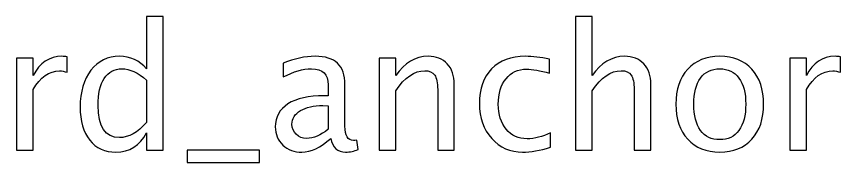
# Model space of a CAD drawing. Header units: centimetres. Extents: x -87 to 69, y -70 to 88.
# Drawn here: x -1.1 to 11.47, y 51.78 to 54.01 of the extents above; entities that cross this region are included whole.
import ezdxf

# ---------------------------------------------------------------- set-up
doc = ezdxf.new("R2010")
doc.units = ezdxf.units.CM
doc.header["$MEASUREMENT"] = 0
doc.layers.add('Layer 1', color=7, linetype='Continuous')

msp = doc.modelspace()

# ---------------------------------------------------------------- linework, layer by layer
at = {"layer": 'Layer 1'}
for points, knots in [([(0.88133, 51.97316), (0.88133, 51.97316), (0.88133, 52.23642), (0.88133, 52.23642), (0.88133, 52.23642), (0.7777, 52.03975), (0.6216, 51.94141), (0.41302, 51.94141), (0.41302, 51.94141), (0.24368, 51.94141), (0.11051, 52.00271), (0.0135, 52.12574), (0.0135, 52.12574), (-0.08352, 52.24877), (-0.13203, 52.41678), (-0.13203, 52.62977), (-0.13203, 52.62977), (-0.13203, 52.8626), (-0.0769, 53.05001), (0.0329, 53.19201), (0.0329, 53.19201), (0.14314, 53.33356), (0.28778, 53.40455), (0.46726, 53.40455), (0.46726, 53.40455), (0.6335, 53.40455), (0.77197, 53.34105), (0.88133, 53.21361), (0.88133, 53.21361), (0.88133, 53.21361), (0.88133, 54.01309), (0.88133, 54.01309), (0.88133, 54.01309), (0.88133, 54.01309), (1.13533, 54.01309), (1.13533, 54.01309), (1.13533, 54.01309), (1.13533, 54.01309), (1.13533, 51.97316), (1.13533, 51.97316), (1.13533, 51.97316), (1.13533, 51.97316), (0.88133, 51.97316), (0.88133, 51.97316)], [0, 0, 0, 0, 0.08333333, 0.08333333, 0.08333333, 0.08333333, 0.16666667, 0.16666667, 0.16666667, 0.16666667, 0.25, 0.25, 0.25, 0.25, 0.33333333, 0.33333333, 0.33333333, 0.33333333, 0.41666667, 0.41666667, 0.41666667, 0.41666667, 0.5, 0.5, 0.5, 0.5, 0.58333333, 0.58333333, 0.58333333, 0.58333333, 0.66666667, 0.66666667, 0.66666667, 0.66666667, 0.75, 0.75, 0.75, 0.75, 0.83333333, 0.83333333, 0.83333333, 0.83333333, 1, 1, 1, 1]), ([(7.42535, 51.97316), (7.42535, 51.97316), (7.42535, 54.01309), (7.42535, 54.01309), (7.42535, 54.01309), (7.42535, 54.01309), (7.67935, 54.01309), (7.67935, 54.01309), (7.67935, 54.01309), (7.67935, 54.01309), (7.67935, 53.11043), (7.67935, 53.11043), (7.67935, 53.11043), (7.81385, 53.30666), (7.97877, 53.40455), (8.17368, 53.40455), (8.17368, 53.40455), (8.29627, 53.40455), (8.39372, 53.36619), (8.4656, 53.28902), (8.4656, 53.28902), (8.53748, 53.21229), (8.57364, 53.10866), (8.57364, 52.97902), (8.57364, 52.97902), (8.57364, 52.97902), (8.57364, 51.97316), (8.57364, 51.97316), (8.57364, 51.97316), (8.57364, 51.97316), (8.31964, 51.97316), (8.31964, 51.97316), (8.31964, 51.97316), (8.31964, 51.97316), (8.31964, 52.89611), (8.31964, 52.89611), (8.31964, 52.89611), (8.31964, 53.00018), (8.30421, 53.07427), (8.27378, 53.11836), (8.27378, 53.11836), (8.24291, 53.1629), (8.1922, 53.18495), (8.1212, 53.18495), (8.1212, 53.18495), (7.9651, 53.18495), (7.81781, 53.08309), (7.67935, 52.87936), (7.67935, 52.87936), (7.67935, 52.87936), (7.67935, 51.97316), (7.67935, 51.97316), (7.67935, 51.97316), (7.67935, 51.97316), (7.42535, 51.97316), (7.42535, 51.97316)], [0, 0, 0, 0, 0.06666667, 0.06666667, 0.06666667, 0.06666667, 0.13333333, 0.13333333, 0.13333333, 0.13333333, 0.2, 0.2, 0.2, 0.2, 0.26666667, 0.26666667, 0.26666667, 0.26666667, 0.33333333, 0.33333333, 0.33333333, 0.33333333, 0.4, 0.4, 0.4, 0.4, 0.46666667, 0.46666667, 0.46666667, 0.46666667, 0.53333333, 0.53333333, 0.53333333, 0.53333333, 0.6, 0.6, 0.6, 0.6, 0.66666667, 0.66666667, 0.66666667, 0.66666667, 0.73333333, 0.73333333, 0.73333333, 0.73333333, 0.8, 0.8, 0.8, 0.8, 0.86666667, 0.86666667, 0.86666667, 0.86666667, 1, 1, 1, 1]), ([(-1.10349, 51.97316), (-1.10349, 51.97316), (-1.10349, 53.37545), (-1.10349, 53.37545), (-1.10349, 53.37545), (-1.10349, 53.37545), (-0.84949, 53.37545), (-0.84949, 53.37545), (-0.84949, 53.37545), (-0.84949, 53.37545), (-0.84949, 53.11043), (-0.84949, 53.11043), (-0.84949, 53.11043), (-0.74851, 53.30666), (-0.60211, 53.40455), (-0.40984, 53.40455), (-0.40984, 53.40455), (-0.38382, 53.40455), (-0.35648, 53.40235), (-0.32826, 53.39794), (-0.32826, 53.39794), (-0.32826, 53.39794), (-0.32826, 53.16026), (-0.32826, 53.16026), (-0.32826, 53.16026), (-0.37236, 53.17481), (-0.41116, 53.1823), (-0.44468, 53.1823), (-0.44468, 53.1823), (-0.60607, 53.1823), (-0.74101, 53.08705), (-0.84949, 52.89611), (-0.84949, 52.89611), (-0.84949, 52.89611), (-0.84949, 51.97316), (-0.84949, 51.97316), (-0.84949, 51.97316), (-0.84949, 51.97316), (-1.10349, 51.97316), (-1.10349, 51.97316)], [0, 0, 0, 0, 0.09090909, 0.09090909, 0.09090909, 0.09090909, 0.18181818, 0.18181818, 0.18181818, 0.18181818, 0.27272727, 0.27272727, 0.27272727, 0.27272727, 0.36363636, 0.36363636, 0.36363636, 0.36363636, 0.45454545, 0.45454545, 0.45454545, 0.45454545, 0.54545455, 0.54545455, 0.54545455, 0.54545455, 0.63636364, 0.63636364, 0.63636364, 0.63636364, 0.72727273, 0.72727273, 0.72727273, 0.72727273, 0.81818182, 0.81818182, 0.81818182, 0.81818182, 1, 1, 1, 1]), ([(3.68987, 52.15175), (3.5373, 52.01152), (3.39045, 51.94141), (3.24934, 51.94141), (3.24934, 51.94141), (3.13337, 51.94141), (3.03679, 51.97757), (2.96051, 52.05033), (2.96051, 52.05033), (2.88378, 52.12309), (2.84541, 52.21481), (2.84541, 52.3255), (2.84541, 52.3255), (2.84541, 52.47851), (2.90979, 52.59625), (3.03856, 52.67827), (3.03856, 52.67827), (3.16732, 52.76029), (3.35209, 52.8013), (3.59286, 52.8013), (3.59286, 52.8013), (3.59286, 52.8013), (3.65239, 52.8013), (3.65239, 52.8013), (3.65239, 52.8013), (3.65239, 52.8013), (3.65239, 52.9702), (3.65239, 52.9702), (3.65239, 52.9702), (3.65239, 53.13292), (3.56772, 53.21405), (3.39795, 53.21405), (3.39795, 53.21405), (3.26654, 53.21405), (3.12278, 53.1726), (2.96712, 53.0897), (2.96712, 53.0897), (2.96712, 53.0897), (2.96712, 53.29872), (2.96712, 53.29872), (2.96712, 53.29872), (3.13822, 53.36928), (3.29961, 53.40455), (3.45087, 53.40455), (3.45087, 53.40455), (3.60653, 53.40455), (3.72162, 53.36928), (3.79526, 53.29828), (3.79526, 53.29828), (3.86935, 53.22728), (3.90639, 53.11792), (3.90639, 52.9702), (3.90639, 52.9702), (3.90639, 52.9702), (3.90639, 52.33652), (3.90639, 52.33652), (3.90639, 52.33652), (3.90639, 52.19144), (3.95093, 52.11868), (4.04044, 52.11868), (4.04044, 52.11868), (4.05147, 52.11868), (4.06778, 52.12044), (4.08939, 52.12397), (4.08939, 52.12397), (4.08939, 52.12397), (4.10747, 51.98286), (4.10747, 51.98286), (4.10747, 51.98286), (4.04971, 51.95508), (3.98621, 51.94141), (3.91653, 51.94141), (3.91653, 51.94141), (3.79791, 51.94141), (3.7225, 52.01152), (3.68987, 52.15175)], [0, 0, 0, 0, 0.05, 0.05, 0.05, 0.05, 0.1, 0.1, 0.1, 0.1, 0.15, 0.15, 0.15, 0.15, 0.2, 0.2, 0.2, 0.2, 0.25, 0.25, 0.25, 0.25, 0.3, 0.3, 0.3, 0.3, 0.35, 0.35, 0.35, 0.35, 0.4, 0.4, 0.4, 0.4, 0.45, 0.45, 0.45, 0.45, 0.5, 0.5, 0.5, 0.5, 0.55, 0.55, 0.55, 0.55, 0.6, 0.6, 0.6, 0.6, 0.65, 0.65, 0.65, 0.65, 0.7, 0.7, 0.7, 0.7, 0.75, 0.75, 0.75, 0.75, 0.8, 0.8, 0.8, 0.8, 0.85, 0.85, 0.85, 0.85, 0.9, 0.9, 0.9, 0.9, 1, 1, 1, 1]), ([(4.42806, 51.97316), (4.42806, 51.97316), (4.42806, 53.37545), (4.42806, 53.37545), (4.42806, 53.37545), (4.42806, 53.37545), (4.68206, 53.37545), (4.68206, 53.37545), (4.68206, 53.37545), (4.68206, 53.37545), (4.68206, 53.11043), (4.68206, 53.11043), (4.68206, 53.11043), (4.81656, 53.30666), (4.98148, 53.40455), (5.17639, 53.40455), (5.17639, 53.40455), (5.29898, 53.40455), (5.39643, 53.36619), (5.46831, 53.28902), (5.46831, 53.28902), (5.54019, 53.21229), (5.57635, 53.10866), (5.57635, 52.97902), (5.57635, 52.97902), (5.57635, 52.97902), (5.57635, 51.97316), (5.57635, 51.97316), (5.57635, 51.97316), (5.57635, 51.97316), (5.32235, 51.97316), (5.32235, 51.97316), (5.32235, 51.97316), (5.32235, 51.97316), (5.32235, 52.89611), (5.32235, 52.89611), (5.32235, 52.89611), (5.32235, 53.00018), (5.30692, 53.07427), (5.27649, 53.11836), (5.27649, 53.11836), (5.24562, 53.1629), (5.19491, 53.18495), (5.12391, 53.18495), (5.12391, 53.18495), (4.96781, 53.18495), (4.82052, 53.08309), (4.68206, 52.87936), (4.68206, 52.87936), (4.68206, 52.87936), (4.68206, 51.97316), (4.68206, 51.97316), (4.68206, 51.97316), (4.68206, 51.97316), (4.42806, 51.97316), (4.42806, 51.97316)], [0, 0, 0, 0, 0.06666667, 0.06666667, 0.06666667, 0.06666667, 0.13333333, 0.13333333, 0.13333333, 0.13333333, 0.2, 0.2, 0.2, 0.2, 0.26666667, 0.26666667, 0.26666667, 0.26666667, 0.33333333, 0.33333333, 0.33333333, 0.33333333, 0.4, 0.4, 0.4, 0.4, 0.46666667, 0.46666667, 0.46666667, 0.46666667, 0.53333333, 0.53333333, 0.53333333, 0.53333333, 0.6, 0.6, 0.6, 0.6, 0.66666667, 0.66666667, 0.66666667, 0.66666667, 0.73333333, 0.73333333, 0.73333333, 0.73333333, 0.8, 0.8, 0.8, 0.8, 0.86666667, 0.86666667, 0.86666667, 0.86666667, 1, 1, 1, 1]), ([(7.04391, 52.01549), (6.87942, 51.9661), (6.73743, 51.94141), (6.61793, 51.94141), (6.61793, 51.94141), (6.42831, 51.94141), (6.27132, 52.01152), (6.14653, 52.15131), (6.14653, 52.15131), (6.02173, 52.29154), (5.95911, 52.46837), (5.95911, 52.68136), (5.95911, 52.68136), (5.95911, 52.9089), (6.02085, 53.08661), (6.14432, 53.21361), (6.14432, 53.21361), (6.26779, 53.34105), (6.44021, 53.40455), (6.66158, 53.40455), (6.66158, 53.40455), (6.7705, 53.40455), (6.89309, 53.38956), (7.02803, 53.35957), (7.02803, 53.35957), (7.02803, 53.35957), (7.02803, 53.14526), (7.02803, 53.14526), (7.02803, 53.14526), (6.88471, 53.1876), (6.76786, 53.20876), (6.6779, 53.20876), (6.6779, 53.20876), (6.54737, 53.20876), (6.44286, 53.15981), (6.36481, 53.06236), (6.36481, 53.06236), (6.28676, 52.96491), (6.24751, 52.83482), (6.24751, 52.67254), (6.24751, 52.67254), (6.24751, 52.51511), (6.28808, 52.38811), (6.36878, 52.29066), (6.36878, 52.29066), (6.44948, 52.19365), (6.55487, 52.14514), (6.68584, 52.14514), (6.68584, 52.14514), (6.80181, 52.14514), (6.92087, 52.17513), (7.04391, 52.2351), (7.04391, 52.2351), (7.04391, 52.2351), (7.04391, 52.01549), (7.04391, 52.01549)], [0, 0, 0, 0, 0.06666667, 0.06666667, 0.06666667, 0.06666667, 0.13333333, 0.13333333, 0.13333333, 0.13333333, 0.2, 0.2, 0.2, 0.2, 0.26666667, 0.26666667, 0.26666667, 0.26666667, 0.33333333, 0.33333333, 0.33333333, 0.33333333, 0.4, 0.4, 0.4, 0.4, 0.46666667, 0.46666667, 0.46666667, 0.46666667, 0.53333333, 0.53333333, 0.53333333, 0.53333333, 0.6, 0.6, 0.6, 0.6, 0.66666667, 0.66666667, 0.66666667, 0.66666667, 0.73333333, 0.73333333, 0.73333333, 0.73333333, 0.8, 0.8, 0.8, 0.8, 0.86666667, 0.86666667, 0.86666667, 0.86666667, 1, 1, 1, 1]), ([(9.6258, 51.94141), (9.41987, 51.94141), (9.25671, 52.00711), (9.13676, 52.13852), (9.13676, 52.13852), (9.01638, 52.26993), (8.9564, 52.44853), (8.9564, 52.67386), (8.9564, 52.67386), (8.9564, 52.89876), (9.01638, 53.07691), (9.13676, 53.20788), (9.13676, 53.20788), (9.25671, 53.33885), (9.41987, 53.40455), (9.6258, 53.40455), (9.6258, 53.40455), (9.83173, 53.40455), (9.99489, 53.33885), (10.11484, 53.20788), (10.11484, 53.20788), (10.23522, 53.07691), (10.29519, 52.89876), (10.29519, 52.67386), (10.29519, 52.67386), (10.29519, 52.44853), (10.23522, 52.26993), (10.11484, 52.13852), (10.11484, 52.13852), (9.99489, 52.00711), (9.83173, 51.94141), (9.6258, 51.94141)], [0, 0, 0, 0, 0.11111111, 0.11111111, 0.11111111, 0.11111111, 0.22222222, 0.22222222, 0.22222222, 0.22222222, 0.33333333, 0.33333333, 0.33333333, 0.33333333, 0.44444444, 0.44444444, 0.44444444, 0.44444444, 0.55555556, 0.55555556, 0.55555556, 0.55555556, 0.66666667, 0.66666667, 0.66666667, 0.66666667, 0.77777778, 0.77777778, 0.77777778, 0.77777778, 1, 1, 1, 1]), ([(10.69295, 51.97316), (10.69295, 51.97316), (10.69295, 53.37545), (10.69295, 53.37545), (10.69295, 53.37545), (10.69295, 53.37545), (10.94695, 53.37545), (10.94695, 53.37545), (10.94695, 53.37545), (10.94695, 53.37545), (10.94695, 53.11043), (10.94695, 53.11043), (10.94695, 53.11043), (11.04793, 53.30666), (11.19433, 53.40455), (11.3866, 53.40455), (11.3866, 53.40455), (11.41262, 53.40455), (11.43996, 53.40235), (11.46818, 53.39794), (11.46818, 53.39794), (11.46818, 53.39794), (11.46818, 53.16026), (11.46818, 53.16026), (11.46818, 53.16026), (11.42408, 53.17481), (11.38528, 53.1823), (11.35176, 53.1823), (11.35176, 53.1823), (11.19037, 53.1823), (11.05543, 53.08705), (10.94695, 52.89611), (10.94695, 52.89611), (10.94695, 52.89611), (10.94695, 51.97316), (10.94695, 51.97316), (10.94695, 51.97316), (10.94695, 51.97316), (10.69295, 51.97316), (10.69295, 51.97316)], [0, 0, 0, 0, 0.09090909, 0.09090909, 0.09090909, 0.09090909, 0.18181818, 0.18181818, 0.18181818, 0.18181818, 0.27272727, 0.27272727, 0.27272727, 0.27272727, 0.36363636, 0.36363636, 0.36363636, 0.36363636, 0.45454545, 0.45454545, 0.45454545, 0.45454545, 0.54545455, 0.54545455, 0.54545455, 0.54545455, 0.63636364, 0.63636364, 0.63636364, 0.63636364, 0.72727273, 0.72727273, 0.72727273, 0.72727273, 0.81818182, 0.81818182, 0.81818182, 0.81818182, 1, 1, 1, 1]), ([(0.88133, 53.03987), (0.74948, 53.15585), (0.62468, 53.21405), (0.5065, 53.21405), (0.5065, 53.21405), (0.39009, 53.21405), (0.30013, 53.16555), (0.23619, 53.06809), (0.23619, 53.06809), (0.17225, 52.97108), (0.1405, 52.8335), (0.1405, 52.65534), (0.1405, 52.65534), (0.1405, 52.3277), (0.24897, 52.16366), (0.46637, 52.16366), (0.46637, 52.16366), (0.60748, 52.16366), (0.74595, 52.24083), (0.88133, 52.39473), (0.88133, 52.39473), (0.88133, 52.39473), (0.88133, 53.03987), (0.88133, 53.03987)], [0, 0, 0, 0, 0.14285714, 0.14285714, 0.14285714, 0.14285714, 0.28571429, 0.28571429, 0.28571429, 0.28571429, 0.42857143, 0.42857143, 0.42857143, 0.42857143, 0.57142857, 0.57142857, 0.57142857, 0.57142857, 0.71428571, 0.71428571, 0.71428571, 0.71428571, 1, 1, 1, 1]), ([(9.62536, 52.13191), (9.75104, 52.13191), (9.84893, 52.17909), (9.9186, 52.2739), (9.9186, 52.2739), (9.98784, 52.36827), (10.02267, 52.50189), (10.02267, 52.67386), (10.02267, 52.67386), (10.02267, 52.8454), (9.98784, 52.97858), (9.9186, 53.07294), (9.9186, 53.07294), (9.84893, 53.16687), (9.75104, 53.21405), (9.62536, 53.21405), (9.62536, 53.21405), (9.49924, 53.21405), (9.40135, 53.16687), (9.33255, 53.07294), (9.33255, 53.07294), (9.26332, 52.97858), (9.22893, 52.8454), (9.22893, 52.67386), (9.22893, 52.67386), (9.22893, 52.50189), (9.26332, 52.36827), (9.33255, 52.2739), (9.33255, 52.2739), (9.40135, 52.17909), (9.49924, 52.13191), (9.62536, 52.13191)], [0, 0, 0, 0, 0.11111111, 0.11111111, 0.11111111, 0.11111111, 0.22222222, 0.22222222, 0.22222222, 0.22222222, 0.33333333, 0.33333333, 0.33333333, 0.33333333, 0.44444444, 0.44444444, 0.44444444, 0.44444444, 0.55555556, 0.55555556, 0.55555556, 0.55555556, 0.66666667, 0.66666667, 0.66666667, 0.66666667, 0.77777778, 0.77777778, 0.77777778, 0.77777778, 1, 1, 1, 1]), ([(3.65239, 52.29022), (3.65239, 52.29022), (3.65239, 52.65049), (3.65239, 52.65049), (3.65239, 52.65049), (3.65239, 52.65049), (3.57081, 52.65314), (3.57081, 52.65314), (3.57081, 52.65314), (3.4297, 52.65314), (3.31593, 52.62712), (3.22906, 52.57509), (3.22906, 52.57509), (3.14263, 52.52261), (3.09941, 52.45338), (3.09941, 52.36695), (3.09941, 52.36695), (3.09941, 52.30653), (3.12102, 52.25538), (3.16379, 52.21349), (3.16379, 52.21349), (3.20701, 52.1716), (3.25948, 52.15043), (3.32166, 52.15043), (3.32166, 52.15043), (3.42749, 52.15043), (3.53774, 52.19717), (3.65239, 52.29022)], [0, 0, 0, 0, 0.125, 0.125, 0.125, 0.125, 0.25, 0.25, 0.25, 0.25, 0.375, 0.375, 0.375, 0.375, 0.5, 0.5, 0.5, 0.5, 0.625, 0.625, 0.625, 0.625, 0.75, 0.75, 0.75, 0.75, 1, 1, 1, 1]), ([(1.50133, 51.78266), (1.50133, 51.78266), (1.50133, 51.97316), (1.50133, 51.97316), (1.50133, 51.97316), (1.50133, 51.97316), (2.602, 51.97316), (2.602, 51.97316), (2.602, 51.97316), (2.602, 51.97316), (2.602, 51.78266), (2.602, 51.78266), (2.602, 51.78266), (2.602, 51.78266), (1.50133, 51.78266), (1.50133, 51.78266)], [0, 0, 0, 0, 0.2, 0.2, 0.2, 0.2, 0.4, 0.4, 0.4, 0.4, 0.6, 0.6, 0.6, 0.6, 1, 1, 1, 1])]:
    msp.add_open_spline(points, degree=3, knots=knots, dxfattribs=at)

doc.saveas('drawing.dxf')
